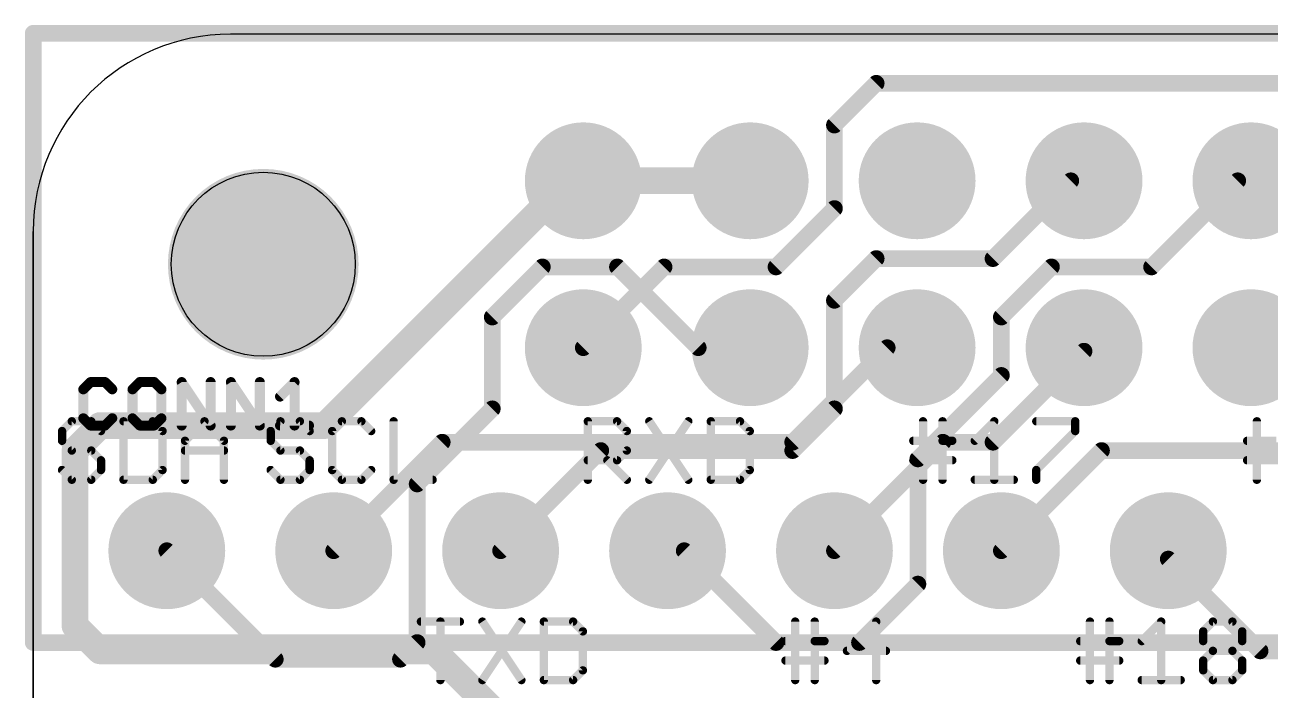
# Model space of a CAD drawing. Extents: x -0.1 to 65.3, y 0 to 30.1.
# Drawn here: x -0.13 to 18.82, y 20.03 to 30.15 of the extents above; entities that cross this region are included whole.
import ezdxf

# ---------------------------------------------------------------- set-up
doc = ezdxf.new("R2010")
doc.units = 0
for name, color, linetype in [('1', 12, 'CONTINUOUS'), ('16', 132, 'CONTINUOUS'), ('17', 110, 'CONTINUOUS'), ('20', 4, 'CONTINUOUS'), ('21', 40, 'CONTINUOUS'), ('25', 253, 'CONTINUOUS'), ('29', 253, 'CONTINUOUS'), ('30', 253, 'CONTINUOUS')]:
    doc.layers.add(name, color=color, linetype=linetype)

# ---------------------------------------------------------------- blocks, each defined once
blk = doc.blocks.new('ROUNDP')
at = {"const_width": 0.5}
blk.add_lwpolyline([(0, -0.25, 1), (0, 0.25, 1), (0, -0.25)], format="xyb", dxfattribs=at)

msp = doc.modelspace()

# ---------------------------------------------------------------- linework, layer by layer
at = {"layer": '1', "const_width": 0.254}
for points in [[(14.605, 26.5938), (15.789, 27.7778)], [(15.789, 27.7778), (15.99, 27.7778)], [(17.018, 26.4668), (18.329, 27.7778)], [(18.329, 27.7778), (18.53, 27.7778)], [(12.192, 25.9588), (12.827, 26.5938)], [(12.827, 26.5938), (14.605, 26.5938)], [(6.985, 25.7048), (7.747, 26.4668)], [(7.747, 26.4668), (8.89, 26.4668)], [(8.89, 26.4668), (10.119, 25.2378)], [(14.732, 25.7048), (15.494, 26.4668)], [(15.494, 26.4668), (17.018, 26.4668)], [(12.192, 24.3078), (12.192, 25.9588)], [(6.985, 24.3078), (6.985, 25.7048)], [(14.732, 24.8158), (14.732, 25.7048)], [(10.119, 25.2378), (10.91, 25.2378)], [(14.732, 24.8158), (13.462, 23.5458)], [(5.842, 23.1648), (6.985, 24.3078)], [(11.557, 23.6728), (12.192, 24.3078)], [(8.636, 23.6728), (7.112, 22.1488)], [(11.557, 23.6728), (8.636, 23.6728)], [(14.732, 22.1488), (16.256, 23.6728)], [(16.256, 23.6728), (19.304, 23.6728)], [(13.462, 23.5458), (13.462, 21.6408)], [(5.842, 20.7518), (5.842, 23.1648)], [(2.032, 22.1488), (3.683, 20.4978)], [(9.906, 22.1488), (9.652, 22.1488)], [(11.303, 20.7518), (9.906, 22.1488)], [(17.272, 22.0218), (17.272, 22.1488)], [(18.669, 20.6248), (17.272, 22.0218)], [(13.462, 21.6408), (12.573, 20.7518)], [(5.588, 20.4978), (5.842, 20.7518)], [(12.573, 20.7518), (11.303, 20.7518)], [(20.066, 20.6248), (18.669, 20.6248)], [(3.683, 20.4978), (5.588, 20.4978)]]:
    msp.add_lwpolyline(points, dxfattribs=at)
at = {"layer": '1', "const_width": 0.127}
for points in [[(15.789, 27.8413, 1), (15.789, 27.7143)], [(15.8339, 27.7329, 1), (15.7441, 27.8227)], [(15.99, 27.7143, 1), (15.99, 27.8413)], [(18.329, 27.8413, 1), (18.329, 27.7143)], [(18.3739, 27.7329, 1), (18.2841, 27.8227)], [(18.53, 27.7143, 1), (18.53, 27.8413)], [(12.827, 26.6573, 1), (12.827, 26.5303)], [(12.8719, 26.5489, 1), (12.7821, 26.6387)], [(14.605, 26.5303, 1), (14.605, 26.6573)], [(7.747, 26.5303, 1), (7.747, 26.4033)], [(7.7919, 26.4219, 1), (7.7021, 26.5117)], [(8.9349, 26.5117, 1), (8.8451, 26.4219)], [(8.89, 26.4033, 1), (8.89, 26.5303)], [(14.5601, 26.6387, 1), (14.6499, 26.5489)], [(15.494, 26.5303, 1), (15.494, 26.4033)], [(15.5389, 26.4219, 1), (15.4491, 26.5117)], [(16.9731, 26.5117, 1), (17.0629, 26.4219)], [(17.018, 26.4033, 1), (17.018, 26.5303)], [(12.2555, 25.9588, 1), (12.1285, 25.9588)], [(12.1471, 26.0037, 1), (12.2369, 25.9139)], [(7.0485, 25.7048, 1), (6.9215, 25.7048)], [(6.9401, 25.7497, 1), (7.0299, 25.6599)], [(14.7955, 25.7048, 1), (14.6685, 25.7048)], [(14.6871, 25.7497, 1), (14.7769, 25.6599)], [(10.119, 25.3013, 1), (10.119, 25.1743)], [(10.0741, 25.1929, 1), (10.1639, 25.2827)], [(10.91, 25.1743, 1), (10.91, 25.3013)], [(14.6685, 24.8158, 1), (14.7955, 24.8158)], [(14.7769, 24.7709, 1), (14.6871, 24.8607)], [(6.9215, 24.3078, 1), (7.0485, 24.3078)], [(7.0299, 24.2629, 1), (6.9401, 24.3527)], [(12.1285, 24.3078, 1), (12.2555, 24.3078)], [(12.2369, 24.2629, 1), (12.1471, 24.3527)], [(8.636, 23.7363, 1), (8.636, 23.6093)], [(8.6809, 23.6279, 1), (8.5911, 23.7177)], [(11.5121, 23.7177, 1), (11.6019, 23.6279)], [(11.557, 23.6093, 1), (11.557, 23.7363)], [(16.256, 23.7363, 1), (16.256, 23.6093)], [(16.3009, 23.6279, 1), (16.2111, 23.7177)], [(13.5255, 23.5458, 1), (13.3985, 23.5458)], [(13.4171, 23.5907, 1), (13.5069, 23.5009)], [(5.9055, 23.1648, 1), (5.7785, 23.1648)], [(5.7971, 23.2097, 1), (5.8869, 23.1199)], [(2.0769, 22.1937, 1), (1.9871, 22.1039)], [(7.0671, 22.1937, 1), (7.1569, 22.1039)], [(9.652, 22.2123, 1), (9.652, 22.0853)], [(9.9509, 22.1937, 1), (9.8611, 22.1039)], [(9.906, 22.0853, 1), (9.906, 22.2123)], [(14.6871, 22.1937, 1), (14.7769, 22.1039)], [(17.3355, 22.1488, 1), (17.2085, 22.1488)], [(17.3169, 22.0667, 1), (17.2271, 21.9769)], [(17.2085, 22.0218, 1), (17.3355, 22.0218)], [(13.3985, 21.6408, 1), (13.5255, 21.6408)], [(13.5069, 21.5959, 1), (13.4171, 21.6857)], [(5.8869, 20.7069, 1), (5.7971, 20.7967)], [(11.303, 20.8153, 1), (11.303, 20.6883)], [(11.2581, 20.7069, 1), (11.3479, 20.7967)], [(12.5281, 20.7967, 1), (12.6179, 20.7069)], [(12.573, 20.6883, 1), (12.573, 20.8153)], [(5.7785, 20.7518, 1), (5.9055, 20.7518)], [(18.669, 20.6883, 1), (18.669, 20.5613)], [(18.6241, 20.5799, 1), (18.7139, 20.6697)], [(3.683, 20.5613, 1), (3.683, 20.4343)], [(3.6381, 20.4529, 1), (3.7279, 20.5427)], [(5.5431, 20.5427, 1), (5.6329, 20.4529)], [(5.588, 20.4343, 1), (5.588, 20.5613)]]:
    msp.add_lwpolyline(points, format="xyb", dxfattribs=at)
at = {"layer": '16'}
for points, const_width in [([(0, 30.0228), (0, 20.7518)], 0.254), ([(65.151, 30.0228), (0, 30.0228)], 0.254), ([(12.192, 28.6258), (12.827, 29.2608)], 0.254), ([(12.827, 29.2608), (26.543, 29.2608)], 0.254), ([(12.192, 27.3558), (12.192, 28.6258)], 0.254), ([(4.445, 24.0538), (8.169, 27.7778)], 0.4064), ([(8.169, 27.7778), (8.37, 27.7778)], 0.4064), ([(8.37, 27.7778), (10.91, 27.7778)], 0.4064), ([(11.303, 26.4668), (12.192, 27.3558)], 0.254), ([(8.37, 25.2378), (9.599, 26.4668)], 0.254), ([(9.599, 26.4668), (11.303, 26.4668)], 0.254), ([(11.557, 23.7998), (12.995, 25.2378)], 0.254), ([(12.995, 25.2378), (13.45, 25.2378)], 0.254), ([(14.605, 23.7998), (15.99, 25.1848)], 0.254), ([(15.99, 25.1848), (15.99, 25.2378)], 0.254), ([(0.635, 23.6728), (1.016, 24.0538)], 0.4064), ([(1.016, 24.0538), (4.445, 24.0538)], 0.4064), ([(0.635, 21.0058), (0.635, 23.6728)], 0.4064), ([(4.572, 22.1488), (6.223, 23.7998)], 0.254), ([(6.223, 23.7998), (11.557, 23.7998)], 0.254), ([(12.192, 22.1488), (13.843, 23.7998)], 0.254), ([(13.843, 23.7998), (14.605, 23.7998)], 0.254), ([(1.016, 20.6248), (0.635, 21.0058)], 0.4064), ([(0, 20.7518), (65.024, 20.7518)], 0.254), ([(6.096, 20.6248), (1.016, 20.6248)], 0.4064), ([(7.112, 19.6088), (6.096, 20.6248)], 0.4064)]:
    msp.add_lwpolyline(points, dxfattribs=dict(at, const_width=const_width))
for points, const_width in [([(0.0635, 30.0228, 1), (-0.0635, 30.0228)], 0.127), ([(0, 30.0863, 1), (0, 29.9593)], 0.127), ([(12.827, 29.3243, 1), (12.827, 29.1973)], 0.127), ([(12.8719, 29.2159, 1), (12.7821, 29.3057)], 0.127), ([(12.2555, 28.6258, 1), (12.1285, 28.6258)], 0.127), ([(12.1471, 28.6707, 1), (12.2369, 28.5809)], 0.127), ([(8.169, 27.8794, 1), (8.169, 27.6762)], 0.2032), ([(8.2408, 27.706, 1), (8.0972, 27.8496)], 0.2032), ([(8.37, 27.8794, 1), (8.37, 27.6762)], 0.2032), ([(8.37, 27.6762, 1), (8.37, 27.8794)], 0.2032), ([(10.91, 27.6762, 1), (10.91, 27.8794)], 0.2032), ([(12.2369, 27.3109, 1), (12.1471, 27.4007)], 0.127), ([(12.1285, 27.3558, 1), (12.2555, 27.3558)], 0.127), ([(9.599, 26.5303, 1), (9.599, 26.4033)], 0.127), ([(9.6439, 26.4219, 1), (9.5541, 26.5117)], 0.127), ([(11.2581, 26.5117, 1), (11.3479, 26.4219)], 0.127), ([(11.303, 26.4033, 1), (11.303, 26.5303)], 0.127), ([(8.3251, 25.2827, 1), (8.4149, 25.1929)], 0.127), ([(12.995, 25.3013, 1), (12.995, 25.1743)], 0.127), ([(13.0399, 25.1929, 1), (12.9501, 25.2827)], 0.127), ([(13.45, 25.1743, 1), (13.45, 25.3013)], 0.127), ([(16.0535, 25.2378, 1), (15.9265, 25.2378)], 0.127), ([(15.9265, 25.1848, 1), (16.0535, 25.1848)], 0.127), ([(16.0349, 25.1399, 1), (15.9451, 25.2297)], 0.127), ([(1.016, 24.1554, 1), (1.016, 23.9522)], 0.2032), ([(1.0878, 23.982, 1), (0.9442, 24.1256)], 0.2032), ([(4.445, 23.9522, 1), (4.445, 24.1554)], 0.2032), ([(4.3732, 24.1256, 1), (4.5168, 23.982)], 0.2032), ([(0.7366, 23.6728, 1), (0.5334, 23.6728)], 0.2032), ([(6.223, 23.8633, 1), (6.223, 23.7363)], 0.127), ([(6.2679, 23.7549, 1), (6.1781, 23.8447)], 0.127), ([(11.5121, 23.8447, 1), (11.6019, 23.7549)], 0.127), ([(11.557, 23.7363, 1), (11.557, 23.8633)], 0.127), ([(13.843, 23.8633, 1), (13.843, 23.7363)], 0.127), ([(13.8879, 23.7549, 1), (13.7981, 23.8447)], 0.127), ([(14.5601, 23.8447, 1), (14.6499, 23.7549)], 0.127), ([(14.605, 23.7363, 1), (14.605, 23.8633)], 0.127), ([(0.5632, 23.7446, 1), (0.7068, 23.601)], 0.2032), ([(4.5271, 22.1937, 1), (4.6169, 22.1039)], 0.127), ([(12.1471, 22.1937, 1), (12.2369, 22.1039)], 0.127), ([(0.5334, 21.0058, 1), (0.7366, 21.0058)], 0.2032), ([(0.7068, 21.0776, 1), (0.5632, 20.934)], 0.2032), ([(0, 20.8153, 1), (0, 20.6883)], 0.127), ([(-0.0635, 20.7518, 1), (0.0635, 20.7518)], 0.127), ([(1.016, 20.7264, 1), (1.016, 20.5232)], 0.2032), ([(0.9442, 20.553, 1), (1.0878, 20.6966)], 0.2032), ([(6.1678, 20.6966, 1), (6.0242, 20.553)], 0.2032), ([(6.096, 20.5232, 1), (6.096, 20.7264)], 0.2032)]:
    msp.add_lwpolyline(points, format="xyb", dxfattribs=dict(at, const_width=const_width))
at = {"layer": '20'}
for p, q in [((62, 30.0078), (3, 30.0078)), ((0, 11.0078), (0, 27.0078))]:
    msp.add_line(p, q, dxfattribs=at)
msp.add_circle((3.5, 26.5078), 1.4, dxfattribs=at)
msp.add_arc((3, 27.0078), 3, 90, 180, dxfattribs=at)
at = {"layer": '21'}
for p, q in [((62, 30.0078), (3, 30.0078)), ((0, 27.0078), (0, 3.0078))]:
    msp.add_line(p, q, dxfattribs=at)
at = {"layer": '21', "const_width": 0.127}
for points in [[(0.5865, 24.1181), (0.4382, 23.9698)], [(0.8831, 24.1181), (0.5865, 24.1181)], [(1.0314, 23.9698), (0.8831, 24.1181)], [(1.3737, 24.1181), (1.3737, 23.2283)], [(1.8186, 24.1181), (1.3737, 24.1181)], [(1.9669, 23.9698), (1.8186, 24.1181)], [(2.3093, 23.8215), (2.6058, 24.1181)], [(2.6058, 24.1181), (2.9024, 23.8215)], [(3.7615, 24.1181), (3.6132, 23.9698)], [(4.0581, 24.1181), (3.7615, 24.1181)], [(4.2064, 23.9698), (4.0581, 24.1181)], [(4.697, 24.1181), (4.5487, 23.9698)], [(4.9936, 24.1181), (4.697, 24.1181)], [(5.1419, 23.9698), (4.9936, 24.1181)], [(5.4843, 24.1181), (5.4843, 23.2283)], [(8.4392, 23.2283), (8.4392, 24.1181)], [(8.4392, 24.1181), (8.8841, 24.1181)], [(8.8841, 24.1181), (9.0324, 23.9698)], [(9.3747, 24.1181), (9.9679, 23.2283)], [(9.9679, 24.1181), (9.3747, 23.2283)], [(10.3103, 24.1181), (10.3103, 23.2283)], [(10.7551, 24.1181), (10.3103, 24.1181)], [(10.9034, 23.9698), (10.7551, 24.1181)], [(13.5405, 23.2283), (13.5405, 24.1181)], [(13.8371, 24.1181), (13.8371, 23.2283)], [(14.3277, 23.8215), (14.6243, 24.1181)], [(14.6243, 24.1181), (14.6243, 23.2283)], [(15.2633, 24.1181), (15.8564, 24.1181)], [(15.8564, 24.1181), (15.8564, 23.9698)], [(18.6205, 23.2283), (18.6205, 24.1181)], [(0.4382, 23.9698), (0.4382, 23.8215)], [(0.4382, 23.8215), (0.5865, 23.6732)], [(1.9669, 23.3766), (1.9669, 23.9698)], [(2.3093, 23.2283), (2.3093, 23.8215)], [(2.9024, 23.8215), (2.9024, 23.2283)], [(3.6132, 23.9698), (3.6132, 23.8215)], [(3.6132, 23.8215), (3.7615, 23.6732)], [(4.5487, 23.9698), (4.5487, 23.3766)], [(9.0324, 23.9698), (9.0324, 23.6732)], [(10.9034, 23.3766), (10.9034, 23.9698)], [(13.3922, 23.8215), (13.8371, 23.8215)], [(13.8371, 23.8215), (13.9854, 23.8215)], [(15.8564, 23.9698), (15.2633, 23.3766)], [(18.4722, 23.8215), (18.9171, 23.8215)], [(0.5865, 23.6732), (0.8831, 23.6732)], [(0.8831, 23.6732), (1.0314, 23.5249)], [(2.3093, 23.6732), (2.9024, 23.6732)], [(3.7615, 23.6732), (4.0581, 23.6732)], [(4.0581, 23.6732), (4.2064, 23.5249)], [(9.0324, 23.6732), (8.8841, 23.5249)], [(1.0314, 23.5249), (1.0314, 23.3766)], [(4.2064, 23.5249), (4.2064, 23.3766)], [(8.8841, 23.5249), (8.4392, 23.5249)], [(8.7358, 23.5249), (9.0324, 23.2283)], [(13.3922, 23.5249), (13.9854, 23.5249)], [(18.4722, 23.5249), (19.0654, 23.5249)], [(0.5865, 23.2283), (0.4382, 23.3766)], [(1.0314, 23.3766), (0.8831, 23.2283)], [(1.8186, 23.2283), (1.9669, 23.3766)], [(3.7615, 23.2283), (3.6132, 23.3766)], [(4.2064, 23.3766), (4.0581, 23.2283)], [(4.5487, 23.3766), (4.697, 23.2283)], [(4.9936, 23.2283), (5.1419, 23.3766)], [(10.7551, 23.2283), (10.9034, 23.3766)], [(15.2633, 23.3766), (15.2633, 23.2283)], [(0.8831, 23.2283), (0.5865, 23.2283)], [(1.3737, 23.2283), (1.8186, 23.2283)], [(4.0581, 23.2283), (3.7615, 23.2283)], [(4.697, 23.2283), (4.9936, 23.2283)], [(5.4843, 23.2283), (6.0774, 23.2283)], [(10.3103, 23.2283), (10.7551, 23.2283)], [(14.3277, 23.2283), (14.9209, 23.2283)], [(5.8992, 21.0701), (6.4924, 21.0701)], [(6.1958, 20.1803), (6.1958, 21.0701)], [(6.8347, 21.0701), (7.4279, 20.1803)], [(7.4279, 21.0701), (6.8347, 20.1803)], [(7.7703, 21.0701), (7.7703, 20.1803)], [(8.2151, 21.0701), (7.7703, 21.0701)], [(8.3634, 20.9218), (8.2151, 21.0701)], [(11.5953, 20.1803), (11.5953, 21.0701)], [(11.8919, 21.0701), (11.8919, 20.1803)], [(12.8274, 21.0701), (12.3825, 20.6252)], [(12.8274, 20.1803), (12.8274, 21.0701)], [(16.0805, 20.1803), (16.0805, 21.0701)], [(16.3771, 21.0701), (16.3771, 20.1803)], [(16.8677, 20.7735), (17.1643, 21.0701)], [(17.1643, 21.0701), (17.1643, 20.1803)], [(17.8033, 20.9218), (17.9516, 21.0701)], [(17.9516, 21.0701), (18.2481, 21.0701)], [(18.2481, 21.0701), (18.3964, 20.9218)], [(8.3634, 20.3286), (8.3634, 20.9218)], [(17.8033, 20.7735), (17.8033, 20.9218)], [(18.3964, 20.9218), (18.3964, 20.7735)], [(11.447, 20.7735), (11.8919, 20.7735)], [(11.8919, 20.7735), (12.0402, 20.7735)], [(12.3825, 20.6252), (12.9757, 20.6252)], [(15.9322, 20.7735), (16.3771, 20.7735)], [(16.3771, 20.7735), (16.5254, 20.7735)], [(17.9516, 20.6252), (17.8033, 20.7735)], [(17.8033, 20.4769), (17.9516, 20.6252)], [(17.9516, 20.6252), (18.2481, 20.6252)], [(18.3964, 20.7735), (18.2481, 20.6252)], [(18.2481, 20.6252), (18.3964, 20.4769)], [(11.447, 20.4769), (12.0402, 20.4769)], [(15.9322, 20.4769), (16.5254, 20.4769)], [(17.8033, 20.3286), (17.8033, 20.4769)], [(18.3964, 20.4769), (18.3964, 20.3286)], [(8.2151, 20.1803), (8.3634, 20.3286)], [(17.9516, 20.1803), (17.8033, 20.3286)], [(18.3964, 20.3286), (18.2481, 20.1803)], [(7.7703, 20.1803), (8.2151, 20.1803)], [(16.8677, 20.1803), (17.4609, 20.1803)], [(18.2481, 20.1803), (17.9516, 20.1803)]]:
    msp.add_lwpolyline(points, dxfattribs=at)
at = {"layer": '21', "const_width": 0.0635}
for points in [[(0.5865, 24.1498, 1), (0.5865, 24.0863)], [(0.609, 24.0956, 1), (0.5641, 24.1405)], [(0.9056, 24.1405, 1), (0.8606, 24.0956)], [(0.8831, 24.0863, 1), (0.8831, 24.1498)], [(1.3737, 24.1498, 1), (1.3737, 24.0863)], [(1.4055, 24.1181, 1), (1.342, 24.1181)], [(1.8411, 24.1405, 1), (1.7962, 24.0956)], [(1.8186, 24.0863, 1), (1.8186, 24.1498)], [(2.6283, 24.1405, 1), (2.5834, 24.0956)], [(2.6283, 24.0956, 1), (2.5834, 24.1405)], [(3.7615, 24.1498, 1), (3.7615, 24.0863)], [(3.784, 24.0956, 1), (3.7391, 24.1405)], [(4.0806, 24.1405, 1), (4.0356, 24.0956)], [(4.0581, 24.0863, 1), (4.0581, 24.1498)], [(4.697, 24.1498, 1), (4.697, 24.0863)], [(4.7195, 24.0956, 1), (4.6746, 24.1405)], [(5.0161, 24.1405, 1), (4.9712, 24.0956)], [(4.9936, 24.0863, 1), (4.9936, 24.1498)], [(5.516, 24.1181, 1), (5.4525, 24.1181)], [(8.4392, 24.1498, 1), (8.4392, 24.0863)], [(8.471, 24.1181, 1), (8.4075, 24.1181)], [(8.9066, 24.1405, 1), (8.8616, 24.0956)], [(8.8841, 24.0863, 1), (8.8841, 24.1498)], [(9.4012, 24.1357, 1), (9.3483, 24.1004)], [(9.9943, 24.1004, 1), (9.9415, 24.1357)], [(10.342, 24.1181, 1), (10.2785, 24.1181)], [(10.3103, 24.1498, 1), (10.3103, 24.0863)], [(10.7776, 24.1405, 1), (10.7327, 24.0956)], [(10.7551, 24.0863, 1), (10.7551, 24.1498)], [(13.5723, 24.1181, 1), (13.5088, 24.1181)], [(13.8689, 24.1181, 1), (13.8054, 24.1181)], [(14.6561, 24.1181, 1), (14.5926, 24.1181)], [(14.6468, 24.0956, 1), (14.6019, 24.1405)], [(15.2633, 24.1498, 1), (15.2633, 24.0863)], [(15.8882, 24.1181, 1), (15.8247, 24.1181)], [(15.8564, 24.0863, 1), (15.8564, 24.1498)], [(18.6523, 24.1181, 1), (18.5888, 24.1181)], [(0.47, 23.9698, 1), (0.4065, 23.9698)], [(0.4158, 23.9922, 1), (0.4607, 23.9473)], [(0.4607, 23.8439, 1), (0.4158, 23.799)], [(1.0089, 23.9473, 1), (1.0538, 23.9922)], [(1.9987, 23.9698, 1), (1.9352, 23.9698)], [(1.9445, 23.9473, 1), (1.9894, 23.9922)], [(2.341, 23.8215, 1), (2.2775, 23.8215)], [(2.2868, 23.8439, 1), (2.3317, 23.799)], [(2.9342, 23.8215, 1), (2.8707, 23.8215)], [(2.88, 23.799, 1), (2.9249, 23.8439)], [(3.645, 23.9698, 1), (3.5815, 23.9698)], [(3.5908, 23.9922, 1), (3.6357, 23.9473)], [(3.6357, 23.8439, 1), (3.5908, 23.799)], [(4.1839, 23.9473, 1), (4.2288, 23.9922)], [(4.5805, 23.9698, 1), (4.517, 23.9698)], [(4.5263, 23.9922, 1), (4.5712, 23.9473)], [(5.1195, 23.9473, 1), (5.1644, 23.9922)], [(9.0641, 23.9698, 1), (9.0006, 23.9698)], [(9.0099, 23.9473, 1), (9.0548, 23.9922)], [(10.9352, 23.9698, 1), (10.8717, 23.9698)], [(10.881, 23.9473, 1), (10.9259, 23.9922)], [(13.3922, 23.8532, 1), (13.3922, 23.7897)], [(13.8371, 23.8532, 1), (13.8371, 23.7897)], [(13.8371, 23.7897, 1), (13.8371, 23.8532)], [(13.9854, 23.7897, 1), (13.9854, 23.8532)], [(14.3053, 23.8439, 1), (14.3502, 23.799)], [(15.8247, 23.9698, 1), (15.8882, 23.9698)], [(15.8789, 23.9473, 1), (15.834, 23.9922)], [(18.4722, 23.8532, 1), (18.4722, 23.7897)], [(0.4065, 23.8215, 1), (0.47, 23.8215)], [(0.5865, 23.7049, 1), (0.5865, 23.6414)], [(0.5641, 23.6507, 1), (0.609, 23.6956)], [(0.9056, 23.6956, 1), (0.8606, 23.6507)], [(0.8831, 23.6414, 1), (0.8831, 23.7049)], [(2.3093, 23.7049, 1), (2.3093, 23.6414)], [(2.9024, 23.6414, 1), (2.9024, 23.7049)], [(3.5815, 23.8215, 1), (3.645, 23.8215)], [(3.7615, 23.7049, 1), (3.7615, 23.6414)], [(3.7391, 23.6507, 1), (3.784, 23.6956)], [(4.0806, 23.6956, 1), (4.0356, 23.6507)], [(4.0581, 23.6414, 1), (4.0581, 23.7049)], [(9.0006, 23.6732, 1), (9.0641, 23.6732)], [(9.0548, 23.6507, 1), (9.0099, 23.6956)], [(1.0631, 23.5249, 1), (0.9996, 23.5249)], [(1.0089, 23.5024, 1), (1.0538, 23.5473)], [(4.2381, 23.5249, 1), (4.1746, 23.5249)], [(4.1839, 23.5024, 1), (4.2288, 23.5473)], [(8.4392, 23.5566, 1), (8.4392, 23.4931)], [(8.7583, 23.5473, 1), (8.7134, 23.5024)], [(8.8616, 23.5473, 1), (8.9066, 23.5024)], [(8.8841, 23.4931, 1), (8.8841, 23.5566)], [(13.3922, 23.5566, 1), (13.3922, 23.4931)], [(13.9854, 23.4931, 1), (13.9854, 23.5566)], [(18.4722, 23.5566, 1), (18.4722, 23.4931)], [(0.4607, 23.399, 1), (0.4158, 23.3541)], [(0.9996, 23.3766, 1), (1.0631, 23.3766)], [(1.0538, 23.3541, 1), (1.0089, 23.399)], [(1.9352, 23.3766, 1), (1.9987, 23.3766)], [(1.9894, 23.3541, 1), (1.9445, 23.399)], [(3.6357, 23.399, 1), (3.5908, 23.3541)], [(4.1746, 23.3766, 1), (4.2381, 23.3766)], [(4.2288, 23.3541, 1), (4.1839, 23.399)], [(4.5712, 23.399, 1), (4.5263, 23.3541)], [(4.517, 23.3766, 1), (4.5805, 23.3766)], [(5.1644, 23.3541, 1), (5.1195, 23.399)], [(10.8717, 23.3766, 1), (10.9352, 23.3766)], [(10.9259, 23.3541, 1), (10.881, 23.399)], [(15.295, 23.3766, 1), (15.2315, 23.3766)], [(15.2408, 23.399, 1), (15.2857, 23.3541)], [(0.5865, 23.26, 1), (0.5865, 23.1966)], [(0.5641, 23.2058, 1), (0.609, 23.2508)], [(0.8606, 23.2508, 1), (0.9056, 23.2058)], [(0.8831, 23.1966, 1), (0.8831, 23.26)], [(1.3737, 23.26, 1), (1.3737, 23.1966)], [(1.342, 23.2283, 1), (1.4055, 23.2283)], [(1.7962, 23.2508, 1), (1.8411, 23.2058)], [(1.8186, 23.1966, 1), (1.8186, 23.26)], [(2.2775, 23.2283, 1), (2.341, 23.2283)], [(2.8707, 23.2283, 1), (2.9342, 23.2283)], [(3.7615, 23.26, 1), (3.7615, 23.1966)], [(3.7391, 23.2058, 1), (3.784, 23.2508)], [(4.0356, 23.2508, 1), (4.0806, 23.2058)], [(4.0581, 23.1966, 1), (4.0581, 23.26)], [(4.697, 23.26, 1), (4.697, 23.1966)], [(4.6746, 23.2058, 1), (4.7195, 23.2508)], [(4.9712, 23.2508, 1), (5.0161, 23.2058)], [(4.9936, 23.1966, 1), (4.9936, 23.26)], [(5.4525, 23.2283, 1), (5.516, 23.2283)], [(5.4843, 23.26, 1), (5.4843, 23.1966)], [(6.0774, 23.1966, 1), (6.0774, 23.26)], [(8.4075, 23.2283, 1), (8.471, 23.2283)], [(9.0099, 23.2058, 1), (9.0548, 23.2508)], [(9.3483, 23.2459, 1), (9.4012, 23.2107)], [(9.9415, 23.2107, 1), (9.9943, 23.2459)], [(10.2785, 23.2283, 1), (10.342, 23.2283)], [(10.3103, 23.26, 1), (10.3103, 23.1966)], [(10.7327, 23.2508, 1), (10.7776, 23.2058)], [(10.7551, 23.1966, 1), (10.7551, 23.26)], [(13.5088, 23.2283, 1), (13.5723, 23.2283)], [(13.8054, 23.2283, 1), (13.8689, 23.2283)], [(14.3277, 23.26, 1), (14.3277, 23.1966)], [(14.5926, 23.2283, 1), (14.6561, 23.2283)], [(14.9209, 23.1966, 1), (14.9209, 23.26)], [(15.2315, 23.2283, 1), (15.295, 23.2283)], [(18.5888, 23.2283, 1), (18.6523, 23.2283)], [(5.8992, 21.1018, 1), (5.8992, 21.0383)], [(6.2276, 21.0701, 1), (6.1641, 21.0701)], [(6.4924, 21.0383, 1), (6.4924, 21.1018)], [(6.8612, 21.0877, 1), (6.8083, 21.0524)], [(7.4543, 21.0524, 1), (7.4015, 21.0877)], [(7.802, 21.0701, 1), (7.7385, 21.0701)], [(7.7703, 21.1018, 1), (7.7703, 21.0383)], [(8.2376, 21.0925, 1), (8.1927, 21.0476)], [(8.2151, 21.0383, 1), (8.2151, 21.1018)], [(11.627, 21.0701, 1), (11.5635, 21.0701)], [(11.9236, 21.0701, 1), (11.8601, 21.0701)], [(12.8591, 21.0701, 1), (12.7956, 21.0701)], [(12.8498, 21.0476, 1), (12.8049, 21.0925)], [(16.1123, 21.0701, 1), (16.0488, 21.0701)], [(16.4089, 21.0701, 1), (16.3454, 21.0701)], [(17.1961, 21.0701, 1), (17.1326, 21.0701)], [(17.1868, 21.0476, 1), (17.1419, 21.0925)], [(17.9516, 21.1018, 1), (17.9516, 21.0383)], [(17.974, 21.0476, 1), (17.9291, 21.0925)], [(18.2706, 21.0925, 1), (18.2257, 21.0476)], [(18.2481, 21.0383, 1), (18.2481, 21.1018)], [(8.3952, 20.9218, 1), (8.3317, 20.9218)], [(8.341, 20.8993, 1), (8.3859, 20.9442)], [(17.835, 20.9218, 1), (17.7715, 20.9218)], [(17.7808, 20.9442, 1), (17.8257, 20.8993)], [(18.4282, 20.9218, 1), (18.3647, 20.9218)], [(18.374, 20.8993, 1), (18.4189, 20.9442)], [(11.447, 20.8052, 1), (11.447, 20.7417)], [(11.8919, 20.8052, 1), (11.8919, 20.7417)], [(11.8919, 20.7417, 1), (11.8919, 20.8052)], [(12.0402, 20.7417, 1), (12.0402, 20.8052)], [(12.3825, 20.6569, 1), (12.3825, 20.5934)], [(12.36, 20.6476, 1), (12.405, 20.6027)], [(12.9757, 20.5934, 1), (12.9757, 20.6569)], [(15.9322, 20.8052, 1), (15.9322, 20.7417)], [(16.3771, 20.8052, 1), (16.3771, 20.7417)], [(16.3771, 20.7417, 1), (16.3771, 20.8052)], [(16.5254, 20.7417, 1), (16.5254, 20.8052)], [(16.8453, 20.7959, 1), (16.8902, 20.751)], [(17.7715, 20.7735, 1), (17.835, 20.7735)], [(17.8257, 20.7959, 1), (17.7808, 20.751)], [(17.9516, 20.6569, 1), (17.9516, 20.5934)], [(17.974, 20.6027, 1), (17.9291, 20.6476)], [(17.9291, 20.6027, 1), (17.974, 20.6476)], [(18.2706, 20.6476, 1), (18.2257, 20.6027)], [(18.2257, 20.6476, 1), (18.2706, 20.6027)], [(18.2481, 20.5934, 1), (18.2481, 20.6569)], [(18.3647, 20.7735, 1), (18.4282, 20.7735)], [(18.4189, 20.751, 1), (18.374, 20.7959)], [(11.447, 20.5086, 1), (11.447, 20.4451)], [(12.0402, 20.4451, 1), (12.0402, 20.5086)], [(15.9322, 20.5086, 1), (15.9322, 20.4451)], [(16.5254, 20.4451, 1), (16.5254, 20.5086)], [(17.835, 20.4769, 1), (17.7715, 20.4769)], [(17.7808, 20.4993, 1), (17.8257, 20.4544)], [(18.4282, 20.4769, 1), (18.3647, 20.4769)], [(18.374, 20.4544, 1), (18.4189, 20.4993)], [(8.3317, 20.3286, 1), (8.3952, 20.3286)], [(8.3859, 20.3061, 1), (8.341, 20.351)], [(17.7715, 20.3286, 1), (17.835, 20.3286)], [(17.8257, 20.351, 1), (17.7808, 20.3061)], [(18.3647, 20.3286, 1), (18.4282, 20.3286)], [(18.4189, 20.3061, 1), (18.374, 20.351)], [(6.1641, 20.1803, 1), (6.2276, 20.1803)], [(6.8083, 20.1979, 1), (6.8612, 20.1627)], [(7.4015, 20.1627, 1), (7.4543, 20.1979)], [(7.7703, 20.2121, 1), (7.7703, 20.1486)], [(7.7385, 20.1803, 1), (7.802, 20.1803)], [(8.1927, 20.2028, 1), (8.2376, 20.1578)], [(8.2151, 20.1486, 1), (8.2151, 20.2121)], [(11.5635, 20.1803, 1), (11.627, 20.1803)], [(11.8601, 20.1803, 1), (11.9236, 20.1803)], [(12.7956, 20.1803, 1), (12.8591, 20.1803)], [(16.0488, 20.1803, 1), (16.1123, 20.1803)], [(16.3454, 20.1803, 1), (16.4089, 20.1803)], [(16.8677, 20.2121, 1), (16.8677, 20.1486)], [(17.1326, 20.1803, 1), (17.1961, 20.1803)], [(17.4609, 20.1486, 1), (17.4609, 20.2121)], [(17.9516, 20.2121, 1), (17.9516, 20.1486)], [(17.9291, 20.1578, 1), (17.974, 20.2028)], [(18.2257, 20.2028, 1), (18.2706, 20.1578)], [(18.2481, 20.1486, 1), (18.2481, 20.2121)]]:
    msp.add_lwpolyline(points, format="xyb", dxfattribs=at)
at = {"layer": '21'}
msp.add_arc((3, 27.0078), 3, 90, 180, dxfattribs=at)
at = {"layer": '25', "const_width": 0.1524}
for points in [[(0.8722, 24.7148), (0.762, 24.6046)], [(0.762, 24.6046), (0.762, 24.164)], [(1.0925, 24.7148), (0.8722, 24.7148)], [(1.2026, 24.6046), (1.0925, 24.7148)], [(1.6206, 24.7148), (1.5104, 24.6046)], [(1.5104, 24.6046), (1.5104, 24.164)], [(1.8409, 24.7148), (1.6206, 24.7148)], [(1.9511, 24.6046), (1.8409, 24.7148)], [(1.9511, 24.164), (1.9511, 24.6046)], [(2.2588, 24.0538), (2.2588, 24.7148)], [(2.2588, 24.7148), (2.6995, 24.0538)], [(2.6995, 24.0538), (2.6995, 24.7148)], [(3.0072, 24.0538), (3.0072, 24.7148)], [(3.0072, 24.7148), (3.4479, 24.0538)], [(3.4479, 24.0538), (3.4479, 24.7148)], [(3.7557, 24.4944), (3.976, 24.7148)], [(3.976, 24.7148), (3.976, 24.0538)], [(0.762, 24.164), (0.8722, 24.0538)], [(0.8722, 24.0538), (1.0925, 24.0538)], [(1.0925, 24.0538), (1.2026, 24.164)], [(1.5104, 24.164), (1.6206, 24.0538)], [(1.6206, 24.0538), (1.8409, 24.0538)], [(1.8409, 24.0538), (1.9511, 24.164)], [(3.7557, 24.0538), (4.1963, 24.0538)]]:
    msp.add_lwpolyline(points, dxfattribs=at)
at = {"layer": '25', "const_width": 0.0762}
for points in [[(0.8001, 24.6046, 1), (0.7239, 24.6046)], [(0.7351, 24.6315, 1), (0.7889, 24.5777)], [(0.8722, 24.7529, 1), (0.8722, 24.6767)], [(0.8991, 24.6878, 1), (0.8452, 24.7417)], [(1.1194, 24.7417, 1), (1.0655, 24.6878)], [(1.0925, 24.6767, 1), (1.0925, 24.7529)], [(1.1757, 24.5777, 1), (1.2296, 24.6315)], [(1.5485, 24.6046, 1), (1.4723, 24.6046)], [(1.4835, 24.6315, 1), (1.5374, 24.5777)], [(1.6206, 24.7529, 1), (1.6206, 24.6767)], [(1.6475, 24.6878, 1), (1.5936, 24.7417)], [(1.8678, 24.7417, 1), (1.814, 24.6878)], [(1.8409, 24.6767, 1), (1.8409, 24.7529)], [(1.9892, 24.6046, 1), (1.913, 24.6046)], [(1.9241, 24.5777, 1), (1.978, 24.6315)], [(2.2969, 24.7148, 1), (2.2207, 24.7148)], [(2.2905, 24.7359, 1), (2.2271, 24.6936)], [(2.7376, 24.7148, 1), (2.6614, 24.7148)], [(3.0453, 24.7148, 1), (2.9691, 24.7148)], [(3.0389, 24.7359, 1), (2.9755, 24.6936)], [(3.486, 24.7148, 1), (3.4098, 24.7148)], [(4.0141, 24.7148, 1), (3.9379, 24.7148)], [(4.0029, 24.6878, 1), (3.949, 24.7417)], [(3.7287, 24.5214, 1), (3.7826, 24.4675)], [(0.7889, 24.1909, 1), (0.7351, 24.137)], [(0.7239, 24.164, 1), (0.8001, 24.164)], [(0.8722, 24.0919, 1), (0.8722, 24.0157)], [(0.8452, 24.0269, 1), (0.8991, 24.0807)], [(1.0655, 24.0807, 1), (1.1194, 24.0269)], [(1.0925, 24.0157, 1), (1.0925, 24.0919)], [(1.2296, 24.137, 1), (1.1757, 24.1909)], [(1.5374, 24.1909, 1), (1.4835, 24.137)], [(1.4723, 24.164, 1), (1.5485, 24.164)], [(1.6206, 24.0919, 1), (1.6206, 24.0157)], [(1.5936, 24.0269, 1), (1.6475, 24.0807)], [(1.814, 24.0807, 1), (1.8678, 24.0269)], [(1.8409, 24.0157, 1), (1.8409, 24.0919)], [(1.913, 24.164, 1), (1.9892, 24.164)], [(1.978, 24.137, 1), (1.9241, 24.1909)], [(2.2207, 24.0538, 1), (2.2969, 24.0538)], [(2.6614, 24.0538, 1), (2.7376, 24.0538)], [(2.6678, 24.0327, 1), (2.7312, 24.0749)], [(2.9691, 24.0538, 1), (3.0453, 24.0538)], [(3.4098, 24.0538, 1), (3.486, 24.0538)], [(3.4162, 24.0327, 1), (3.4796, 24.0749)], [(3.7557, 24.0919, 1), (3.7557, 24.0157)], [(3.9379, 24.0538, 1), (4.0141, 24.0538)], [(4.1963, 24.0157, 1), (4.1963, 24.0919)]]:
    msp.add_lwpolyline(points, format="xyb", dxfattribs=at)
at = {"layer": '29', "const_width": 1.4508}
msp.add_lwpolyline([(3.5, 25.7824, 1), (3.5, 27.2332, 1), (3.5, 25.7824)], format="xyb", dxfattribs=at)
at = {"layer": '30', "const_width": 1.4508}
msp.add_lwpolyline([(3.5, 25.7824, 1), (3.5, 27.2332, 1), (3.5, 25.7824)], format="xyb", dxfattribs=at)

# ---------------------------------------------------------------- block references
at = {"layer": '17', "xscale": 1.6764, "yscale": 1.6764}
for p in [(8.37, 27.7778), (8.37, 27.7778), (10.91, 27.7778), (10.91, 27.7778), (13.45, 27.7778), (13.45, 27.7778), (15.99, 27.7778), (15.99, 27.7778), (18.53, 27.7778), (18.53, 27.7778), (8.37, 25.2378), (8.37, 25.2378), (10.91, 25.2378), (10.91, 25.2378), (13.45, 25.2378), (13.45, 25.2378), (15.99, 25.2378), (15.99, 25.2378), (18.53, 25.2378), (18.53, 25.2378)]:
    msp.add_blockref('ROUNDP', p, dxfattribs=at)
at = {"layer": '17', "xscale": 1.6764, "yscale": 1.6764, "rotation": 90}
for p in [(2.032, 22.1488), (2.032, 22.1488), (4.572, 22.1488), (4.572, 22.1488), (7.112, 22.1488), (7.112, 22.1488), (9.652, 22.1488), (9.652, 22.1488), (12.192, 22.1488), (12.192, 22.1488), (14.732, 22.1488), (14.732, 22.1488), (17.272, 22.1488), (17.272, 22.1488)]:
    msp.add_blockref('ROUNDP', p, dxfattribs=at)
at = {"layer": '29', "xscale": 1.778, "yscale": 1.778}
for p in [(8.37, 27.7778), (10.91, 27.7778), (13.45, 27.7778), (15.99, 27.7778), (18.53, 27.7778), (8.37, 25.2378), (10.91, 25.2378), (13.45, 25.2378), (15.99, 25.2378), (18.53, 25.2378)]:
    msp.add_blockref('ROUNDP', p, dxfattribs=at)
at = {"layer": '29', "xscale": 1.778, "yscale": 1.778, "rotation": 90}
for p in [(2.032, 22.1488), (4.572, 22.1488), (7.112, 22.1488), (9.652, 22.1488), (12.192, 22.1488), (14.732, 22.1488), (17.272, 22.1488)]:
    msp.add_blockref('ROUNDP', p, dxfattribs=at)
at = {"layer": '30', "xscale": 1.778, "yscale": 1.778}
for p in [(8.37, 27.7778), (10.91, 27.7778), (13.45, 27.7778), (15.99, 27.7778), (18.53, 27.7778), (8.37, 25.2378), (10.91, 25.2378), (13.45, 25.2378), (15.99, 25.2378), (18.53, 25.2378)]:
    msp.add_blockref('ROUNDP', p, dxfattribs=at)
at = {"layer": '30', "xscale": 1.778, "yscale": 1.778, "rotation": 90}
for p in [(2.032, 22.1488), (4.572, 22.1488), (7.112, 22.1488), (9.652, 22.1488), (12.192, 22.1488), (14.732, 22.1488), (17.272, 22.1488)]:
    msp.add_blockref('ROUNDP', p, dxfattribs=at)

doc.saveas('drawing.dxf')
